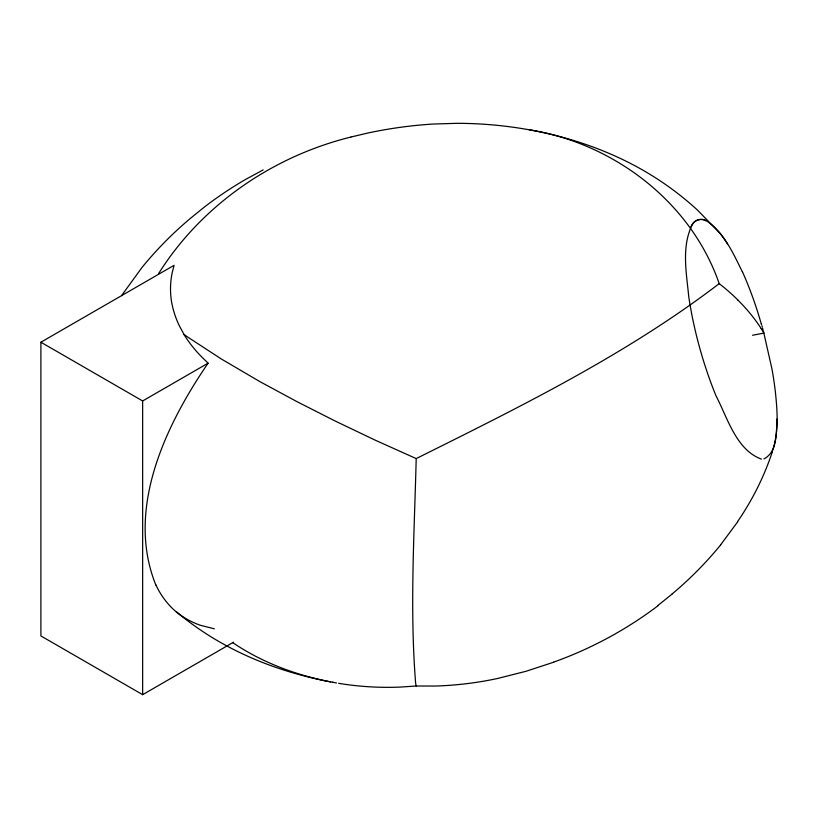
<?xml version="1.0" encoding="UTF-8"?>
<svg xmlns="http://www.w3.org/2000/svg" width="818" height="818" viewBox="0 0 818 818"><rect width="100%" height="100%" fill="white"/><g stroke="black" fill="none" stroke-linecap="round" stroke-linejoin="round"><path stroke-width="1.23" d="M763.337 330.83L771.977 369.041A372.507 372.507 0 0 1 775.29 391.168C777.448 411.362 779.033 432.569 772.059 452.047M777.1 418.99C776.037 432.221 777.806 451.822 763.94 458.898M529.256 129.786C613.602 143.201 691.026 201.964 719.196 283.641C626.251 354.623 520.493 406.658 416.198 458.581C414.378 533.203 409.695 608.152 415.585 682.682A46.892 46.892 0 0 0 416.045 685.32L416.198 685.995L435.002 686.046A344 344 0 0 0 497.692 678.449L525.984 671.292L553.684 662.202M690.954 226.78C693.224 220.584 700.811 217.189 706.568 220.983C701.926 218.038 695.392 219.306 692.56 224.101C681.179 246.238 686.455 272.783 688.725 296.474A370.677 370.677 0 0 0 690.198 305.738L691.762 314.286A442.201 442.201 0 0 0 706.588 370.39L707.611 373.468A399.45 399.45 0 0 0 716.118 396.076C727.539 417.793 736.169 449.961 761.456 459.133M158.641 273.56C201.586 205.083 272.711 156.32 350.871 137.066M121.524 295.666L142.056 267.394A365.881 365.881 0 0 1 190.747 218.099L204.899 206.637A380.84 380.84 0 0 1 245.789 179.316L263.181 169.888M737.724 521.761L720.648 544.808M183.978 334.531A127.046 127.046 0 0 0 202.496 357.701L208.089 363.172C165.4 425.595 125.399 509.338 155.829 584.993M672.007 594.154L657.805 605.565M233.559 642.181L142.649 694.676L40.9 635.934L40.9 342.221L174.091 265.318L172.24 272.547A78.692 78.692 0 0 0 171.616 302.118L172.526 306.505A91.002 91.002 0 0 0 179.428 325.953L184.05 334.49L188.16 337.364L221.545 359.122L260.165 381.781L297.353 401.853L335.717 421.29L375.513 440.309L416.198 458.581M142.649 694.676L142.649 400.963L208.089 363.172M351.096 136.974L368.448 132.905A442.824 442.824 0 0 1 423.928 124.714A400.309 400.309 0 0 1 433.581 124.019L457.109 123.324A408.407 408.407 0 0 1 523.244 128.774C569.625 136.422 615.064 152.107 654.86 177.394A307.435 307.435 0 0 1 697.59 210.185L720.034 233.304A124.643 124.643 0 0 1 727.56 244.02M752.56 335.257L763.94 333.09L761.18 328.611M416.198 685.995L400.339 687.079A303.028 303.028 0 0 1 338.652 683.337M336.505 682.958L332.537 682.253M214.357 628.817L200.492 625.3A77.884 77.884 0 0 1 184.244 617.59A73.323 73.323 0 0 1 176.463 611.936A307.834 307.834 0 0 0 207.844 634.809C245.083 658.51 287.384 673.705 330.646 681.895M333.447 682.416L325.135 680.821M325.053 680.75C292.363 673.735 260.502 661.486 232.762 642.651M40.9 342.221L142.649 400.963M707.611 221.555C724.543 233.651 733.378 253.662 742.345 271.791M719.196 283.641L722.079 285.901A200.246 200.246 0 0 1 737.928 300.053M761.456 324.153L761.619 324.705M761.936 325.809L762.243 326.924M762.56 328.028L763.03 329.705M742.447 271.75A387.865 387.865 0 0 1 761.333 324.194M176.381 612.028A78.548 78.548 0 0 1 155.941 584.942M772.253 452.119A276.709 276.709 0 0 1 737.539 521.639M720.699 544.849A365.881 365.881 0 0 1 671.956 594.093M657.969 605.78A391.894 391.894 0 0 1 553.653 662.13M737.897 300.083A169.97 169.97 0 0 1 761.21 328.591"/></g></svg>
